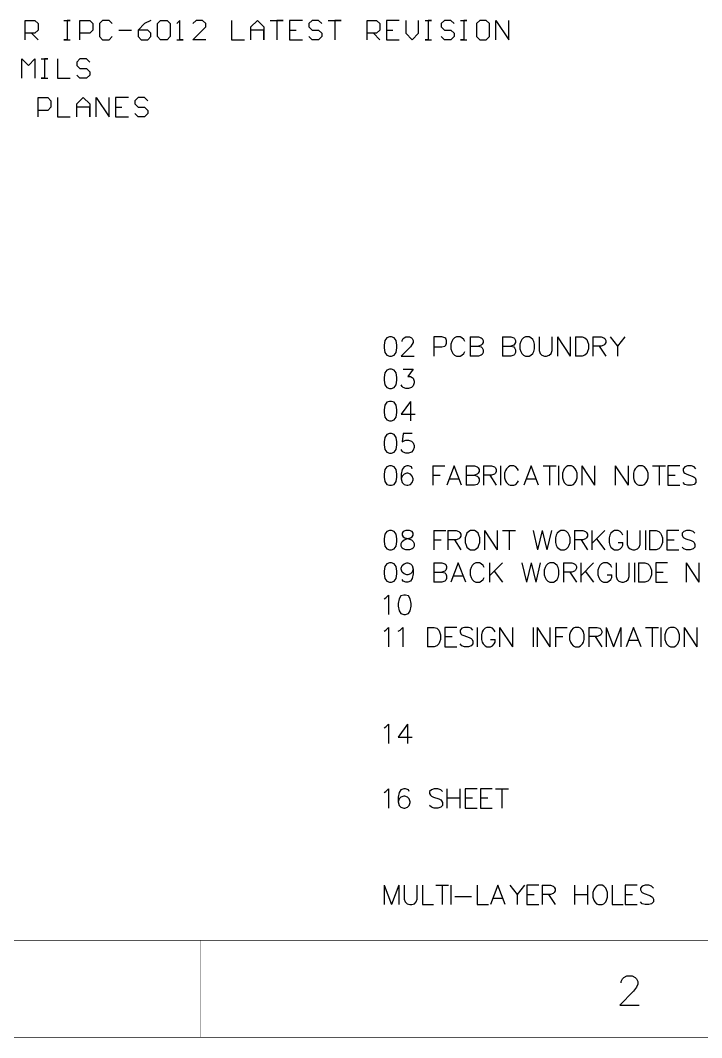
# Model space of a CAD drawing. Header units: millimetres. Extents: x 38 to 445, y 25 to 285.
# Drawn here: x 91.2 to 144.9, y 25.4 to 105.4 of the extents above; entities that cross this region are included whole.
import ezdxf

# ---------------------------------------------------------------- set-up
doc = ezdxf.new("R2010")
doc.units = ezdxf.units.MM
for name, color, linetype in [('Mechanical10', 56, 'Continuous'), ('Mechanical11', 56, 'Continuous'), ('Mechanical14', 56, 'Continuous'), ('Mechanical16', 56, 'Continuous'), ('Mechanical2', 216, 'Continuous'), ('Mechanical3', 76, 'Continuous'), ('Mechanical4', 56, 'Continuous'), ('Mechanical5', 56, 'Continuous'), ('Mechanical6', 56, 'Continuous'), ('Mechanical8', 56, 'Continuous'), ('Mechanical9', 56, 'Continuous'), ('MultiLayer', 9, 'Continuous')]:
    doc.layers.add(name, color=color, linetype=linetype)

msp = doc.modelspace()

# ---------------------------------------------------------------- linework, layer by layer
at = {"layer": 'Mechanical10'}
for p, q in [((120.008, 59.98), (120.225, 60.198)), ((120.225, 60.198), (120.225, 58.674)), ((121.198, 60.125), (121.053, 59.907)), ((121.415, 60.198), (121.198, 60.125)), ((121.56, 60.198), (121.415, 60.198)), ((121.778, 60.125), (121.56, 60.198)), ((121.923, 59.907), (121.778, 60.125)), ((119.863, 59.907), (120.008, 59.98)), ((121.053, 59.907), (120.98, 59.545)), ((120.98, 59.545), (120.98, 59.327)), ((120.98, 59.327), (121.053, 58.964)), ((121.996, 59.545), (121.923, 59.907)), ((121.923, 58.964), (121.996, 59.327)), ((121.996, 59.327), (121.996, 59.545)), ((121.053, 58.964), (121.198, 58.747)), ((121.198, 58.747), (121.415, 58.674)), ((121.415, 58.674), (121.56, 58.674)), ((121.56, 58.674), (121.778, 58.747)), ((121.778, 58.747), (121.923, 58.964))]:
    msp.add_line(p, q, dxfattribs=at)
at = {"layer": 'Mechanical11'}
for p, q in [((120.008, 57.44), (120.225, 57.658)), ((120.225, 57.658), (120.225, 56.134)), ((121.125, 57.44), (121.343, 57.658)), ((121.343, 57.658), (121.343, 56.134)), ((123.294, 57.658), (123.294, 56.134)), ((123.294, 57.658), (123.802, 57.658)), ((123.802, 57.658), (124.02, 57.585)), ((125.595, 57.658), (124.651, 57.658)), ((124.651, 57.658), (124.651, 56.134)), ((126.211, 57.658), (125.994, 57.585)), ((126.501, 57.658), (126.211, 57.658)), ((126.719, 57.585), (126.501, 57.658)), ((127.205, 57.658), (127.205, 56.134)), ((127.96, 57.658), (127.815, 57.585)), ((128.25, 57.658), (127.96, 57.658)), ((128.395, 57.585), (128.25, 57.658)), ((128.961, 57.658), (128.961, 56.134)), ((128.961, 57.658), (129.977, 56.134)), ((129.977, 57.658), (129.977, 56.134)), ((131.595, 57.658), (131.595, 56.134)), ((131.914, 57.658), (131.914, 56.134)), ((131.914, 57.658), (132.93, 56.134)), ((132.93, 57.658), (132.93, 56.134)), ((133.351, 57.658), (133.351, 56.134)), ((133.351, 57.658), (134.294, 57.658)), ((134.903, 57.658), (134.758, 57.585)), ((135.194, 57.658), (134.903, 57.658)), ((135.339, 57.585), (135.194, 57.658)), ((135.985, 57.658), (135.985, 56.134)), ((135.985, 57.658), (136.638, 57.658)), ((136.638, 57.658), (136.855, 57.585)), ((137.341, 57.658), (137.341, 56.134)), ((137.341, 57.658), (137.922, 56.134)), ((138.502, 57.658), (137.922, 56.134)), ((138.502, 57.658), (138.502, 56.134)), ((139.518, 57.658), (138.938, 56.134)), ((140.098, 56.134), (139.518, 57.658)), ((140.454, 57.658), (141.47, 57.658)), ((140.962, 57.658), (140.962, 56.134)), ((141.651, 57.658), (141.651, 56.134)), ((142.406, 57.658), (142.261, 57.585)), ((142.696, 57.658), (142.406, 57.658)), ((142.841, 57.585), (142.696, 57.658)), ((143.487, 57.658), (143.487, 56.134)), ((143.487, 57.658), (144.503, 56.134)), ((144.503, 57.658), (144.503, 56.134)), ((119.863, 57.367), (120.008, 57.44)), ((120.98, 57.367), (121.125, 57.44)), ((124.02, 57.585), (124.165, 57.44)), ((124.165, 57.44), (124.238, 57.295)), ((124.238, 57.295), (124.31, 57.077)), ((124.31, 57.077), (124.31, 56.714)), ((124.651, 56.932), (125.232, 56.932)), ((125.994, 57.585), (125.848, 57.44)), ((125.848, 57.44), (125.848, 57.295)), ((125.848, 57.295), (125.921, 57.15)), ((125.921, 57.15), (125.994, 57.077)), ((125.994, 57.077), (126.139, 57.005)), ((126.139, 57.005), (126.574, 56.86)), ((126.574, 56.86), (126.719, 56.787)), ((126.864, 57.44), (126.719, 57.585)), ((127.597, 57.295), (127.525, 57.077)), ((127.525, 57.077), (127.525, 56.714)), ((127.67, 57.44), (127.597, 57.295)), ((127.815, 57.585), (127.67, 57.44)), ((128.54, 57.44), (128.395, 57.585)), ((128.613, 57.295), (128.54, 57.44)), ((133.351, 56.932), (133.931, 56.932)), ((134.541, 57.295), (134.468, 57.077)), ((134.468, 57.077), (134.468, 56.714)), ((134.613, 57.44), (134.541, 57.295)), ((134.758, 57.585), (134.613, 57.44)), ((135.484, 57.44), (135.339, 57.585)), ((135.556, 57.295), (135.484, 57.44)), ((135.629, 57.077), (135.556, 57.295)), ((135.629, 56.714), (135.629, 57.077)), ((136.638, 56.932), (135.985, 56.932)), ((136.492, 56.932), (137, 56.134)), ((136.855, 57.005), (136.638, 56.932)), ((136.855, 57.585), (136.928, 57.513)), ((136.928, 57.077), (136.855, 57.005)), ((136.928, 57.513), (137, 57.367)), ((137, 57.222), (136.928, 57.077)), ((137, 57.367), (137, 57.222)), ((142.043, 57.295), (141.97, 57.077)), ((141.97, 57.077), (141.97, 56.714)), ((142.115, 57.44), (142.043, 57.295)), ((142.261, 57.585), (142.115, 57.44)), ((142.986, 57.44), (142.841, 57.585)), ((143.059, 57.295), (142.986, 57.44)), ((143.131, 57.077), (143.059, 57.295)), ((143.131, 56.714), (143.131, 57.077)), ((123.802, 56.134), (123.294, 56.134)), ((124.02, 56.207), (123.802, 56.134)), ((124.165, 56.352), (124.02, 56.207)), ((124.238, 56.497), (124.165, 56.352)), ((124.31, 56.714), (124.238, 56.497)), ((124.651, 56.134), (125.595, 56.134)), ((125.994, 56.207), (125.848, 56.352)), ((126.211, 56.134), (125.994, 56.207)), ((126.501, 56.134), (126.211, 56.134)), ((126.719, 56.207), (126.501, 56.134)), ((126.719, 56.787), (126.792, 56.714)), ((126.864, 56.352), (126.719, 56.207)), ((126.792, 56.714), (126.864, 56.569)), ((126.864, 56.569), (126.864, 56.352)), ((127.525, 56.714), (127.597, 56.497)), ((127.597, 56.497), (127.67, 56.352)), ((127.67, 56.352), (127.815, 56.207)), ((127.815, 56.207), (127.96, 56.134)), ((127.96, 56.134), (128.25, 56.134)), ((128.25, 56.714), (128.613, 56.714)), ((128.25, 56.134), (128.395, 56.207)), ((128.395, 56.207), (128.54, 56.352)), ((128.54, 56.352), (128.613, 56.497)), ((128.613, 56.497), (128.613, 56.714)), ((134.468, 56.714), (134.541, 56.497)), ((134.541, 56.497), (134.613, 56.352)), ((134.613, 56.352), (134.758, 56.207)), ((134.758, 56.207), (134.903, 56.134)), ((134.903, 56.134), (135.194, 56.134)), ((135.194, 56.134), (135.339, 56.207)), ((135.339, 56.207), (135.484, 56.352)), ((135.484, 56.352), (135.556, 56.497)), ((135.556, 56.497), (135.629, 56.714)), ((139.155, 56.642), (139.881, 56.642)), ((141.97, 56.714), (142.043, 56.497)), ((142.043, 56.497), (142.115, 56.352)), ((142.115, 56.352), (142.261, 56.207)), ((142.261, 56.207), (142.406, 56.134)), ((142.406, 56.134), (142.696, 56.134)), ((142.696, 56.134), (142.841, 56.207)), ((142.841, 56.207), (142.986, 56.352)), ((142.986, 56.352), (143.059, 56.497)), ((143.059, 56.497), (143.131, 56.714))]:
    msp.add_line(p, q, dxfattribs=at)
at = {"layer": 'Mechanical14'}
for p, q in [((119.863, 49.747), (120.008, 49.82)), ((120.008, 49.82), (120.225, 50.038)), ((120.225, 50.038), (120.225, 48.514)), ((121.706, 50.038), (120.98, 49.022)), ((121.706, 50.038), (121.706, 48.514)), ((120.98, 49.022), (122.068, 49.022))]:
    msp.add_line(p, q, dxfattribs=at)
at = {"layer": 'Mechanical16'}
for p, q in [((120.008, 44.74), (120.225, 44.958)), ((120.225, 44.958), (120.225, 43.434)), ((121.198, 44.885), (121.053, 44.667)), ((121.415, 44.958), (121.198, 44.885)), ((121.56, 44.958), (121.415, 44.958)), ((121.778, 44.885), (121.56, 44.958)), ((121.851, 44.74), (121.778, 44.885)), ((123.599, 44.885), (123.454, 44.74)), ((123.817, 44.958), (123.599, 44.885)), ((124.107, 44.958), (123.817, 44.958)), ((124.325, 44.885), (124.107, 44.958)), ((124.47, 44.74), (124.325, 44.885)), ((124.811, 44.958), (124.811, 43.434)), ((125.827, 44.958), (125.827, 43.434)), ((127.191, 44.958), (126.248, 44.958)), ((126.248, 44.958), (126.248, 43.434)), ((128.388, 44.958), (127.445, 44.958)), ((127.445, 44.958), (127.445, 43.434)), ((128.642, 44.958), (129.658, 44.958)), ((129.15, 44.958), (129.15, 43.434)), ((119.863, 44.667), (120.008, 44.74)), ((121.053, 44.667), (120.98, 44.305)), ((120.98, 44.305), (120.98, 43.942)), ((121.053, 44.16), (120.98, 43.942)), ((121.198, 44.305), (121.053, 44.16)), ((121.415, 44.377), (121.198, 44.305)), ((121.488, 44.377), (121.415, 44.377)), ((121.706, 44.305), (121.488, 44.377)), ((121.851, 44.16), (121.706, 44.305)), ((121.923, 43.942), (121.851, 44.16)), ((123.454, 44.74), (123.454, 44.595)), ((123.454, 44.595), (123.527, 44.45)), ((123.527, 44.45), (123.599, 44.377)), ((123.599, 44.377), (123.744, 44.305)), ((123.744, 44.305), (124.18, 44.16)), ((124.18, 44.16), (124.325, 44.087)), ((124.325, 44.087), (124.397, 44.014)), ((124.811, 44.232), (125.827, 44.232)), ((126.248, 44.232), (126.828, 44.232)), ((127.445, 44.232), (128.025, 44.232)), ((120.98, 43.942), (121.053, 43.652)), ((121.053, 43.652), (121.198, 43.507)), ((121.198, 43.507), (121.415, 43.434)), ((121.415, 43.434), (121.488, 43.434)), ((121.488, 43.434), (121.706, 43.507)), ((121.706, 43.507), (121.851, 43.652)), ((121.851, 43.652), (121.923, 43.869)), ((121.923, 43.869), (121.923, 43.942)), ((123.599, 43.507), (123.454, 43.652)), ((123.817, 43.434), (123.599, 43.507)), ((124.107, 43.434), (123.817, 43.434)), ((124.325, 43.507), (124.107, 43.434)), ((124.47, 43.652), (124.325, 43.507)), ((124.397, 44.014), (124.47, 43.869)), ((124.47, 43.869), (124.47, 43.652)), ((126.248, 43.434), (127.191, 43.434)), ((127.445, 43.434), (128.388, 43.434)), ((138.539, 29.79), (138.648, 30.008)), ((138.539, 29.681), (138.539, 29.79)), ((138.648, 30.008), (138.757, 30.117)), ((138.757, 30.117), (138.974, 30.226)), ((138.974, 30.226), (139.41, 30.226)), ((139.41, 30.226), (139.627, 30.117)), ((139.627, 30.117), (139.736, 30.008)), ((139.736, 30.008), (139.845, 29.79)), ((139.845, 29.79), (139.845, 29.573)), ((139.518, 29.028), (138.43, 27.94)), ((139.736, 29.355), (139.518, 29.028)), ((139.845, 29.573), (139.736, 29.355)), ((138.43, 27.94), (139.954, 27.94))]:
    msp.add_line(p, q, dxfattribs=at)
at = {"layer": 'Mechanical16', "const_width": 0.0508}
for points in [[(45.72, 33.02), (436.88, 33.02)], [(105.41, 25.4), (105.41, 33.02)], [(38.1, 25.4), (444.5, 25.4)]]:
    msp.add_lwpolyline(points, dxfattribs=at)
at = {"layer": 'Mechanical16', "const_width": 0.0254}
for points in [[(105.397, 33.02, 1), (105.423, 33.02, 1)], [(105.397, 25.4, 1), (105.423, 25.4, 1)]]:
    msp.add_lwpolyline(points, format="xyb", close=True, dxfattribs=at)
at = {"layer": 'Mechanical2'}
for p, q in [((119.935, 80.227), (119.863, 79.865)), ((120.08, 80.445), (119.935, 80.227)), ((120.298, 80.518), (120.08, 80.445)), ((120.443, 80.518), (120.298, 80.518)), ((120.661, 80.445), (120.443, 80.518)), ((120.806, 80.227), (120.661, 80.445)), ((120.878, 79.865), (120.806, 80.227)), ((121.292, 80.227), (121.365, 80.373)), ((121.292, 80.155), (121.292, 80.227)), ((121.365, 80.373), (121.437, 80.445)), ((121.437, 80.445), (121.582, 80.518)), ((121.582, 80.518), (121.872, 80.518)), ((121.872, 80.518), (122.018, 80.445)), ((122.018, 80.445), (122.09, 80.373)), ((122.09, 80.373), (122.163, 80.227)), ((122.163, 80.082), (122.09, 79.937)), ((122.163, 80.227), (122.163, 80.082)), ((124.426, 80.518), (123.773, 80.518)), ((123.773, 80.518), (123.773, 78.994)), ((124.644, 80.445), (124.426, 80.518)), ((124.717, 80.373), (124.644, 80.445)), ((124.789, 80.227), (124.717, 80.373)), ((124.789, 80.01), (124.789, 80.227)), ((125.203, 80.155), (125.13, 79.937)), ((125.275, 80.3), (125.203, 80.155)), ((125.42, 80.445), (125.275, 80.3)), ((125.565, 80.518), (125.42, 80.445)), ((125.856, 80.518), (125.565, 80.518)), ((126.001, 80.445), (125.856, 80.518)), ((126.146, 80.3), (126.001, 80.445)), ((126.218, 80.155), (126.146, 80.3)), ((126.647, 80.518), (126.647, 78.994)), ((126.647, 80.518), (127.3, 80.518)), ((127.3, 80.518), (127.517, 80.445)), ((127.517, 80.445), (127.59, 80.373)), ((127.59, 80.373), (127.662, 80.227)), ((127.662, 80.082), (127.59, 79.937)), ((127.662, 80.227), (127.662, 80.082)), ((129.201, 80.518), (129.201, 78.994)), ((129.201, 80.518), (129.854, 80.518)), ((129.854, 80.518), (130.071, 80.445)), ((130.071, 80.445), (130.144, 80.373)), ((130.144, 80.373), (130.216, 80.227)), ((130.216, 80.082), (130.144, 79.937)), ((130.216, 80.227), (130.216, 80.082)), ((130.63, 80.155), (130.557, 79.937)), ((130.702, 80.3), (130.63, 80.155)), ((130.848, 80.445), (130.702, 80.3)), ((130.993, 80.518), (130.848, 80.445)), ((131.283, 80.518), (130.993, 80.518)), ((131.428, 80.445), (131.283, 80.518)), ((131.573, 80.3), (131.428, 80.445)), ((131.646, 80.155), (131.573, 80.3)), ((131.718, 79.937), (131.646, 80.155)), ((132.074, 80.518), (132.074, 79.429)), ((133.09, 79.429), (133.09, 80.518)), ((133.51, 80.518), (133.51, 78.994)), ((133.51, 80.518), (134.526, 78.994)), ((134.526, 80.518), (134.526, 78.994)), ((134.947, 80.518), (134.947, 78.994)), ((134.947, 80.518), (135.455, 80.518)), ((135.455, 80.518), (135.673, 80.445)), ((135.673, 80.445), (135.818, 80.3)), ((135.818, 80.3), (135.89, 80.155)), ((135.89, 80.155), (135.963, 79.937)), ((136.304, 80.518), (136.304, 78.994)), ((136.304, 80.518), (136.957, 80.518)), ((136.957, 80.518), (137.174, 80.445)), ((137.174, 80.445), (137.247, 80.373)), ((137.247, 80.373), (137.32, 80.227)), ((137.32, 80.082), (137.247, 79.937)), ((137.32, 80.227), (137.32, 80.082)), ((137.661, 80.518), (138.241, 79.792)), ((138.821, 80.518), (138.241, 79.792)), ((119.863, 79.865), (119.863, 79.647)), ((119.863, 79.647), (119.935, 79.284)), ((119.935, 79.284), (120.08, 79.067)), ((120.661, 79.067), (120.806, 79.284)), ((120.806, 79.284), (120.878, 79.647)), ((120.878, 79.647), (120.878, 79.865)), ((121.945, 79.72), (121.219, 78.994)), ((122.09, 79.937), (121.945, 79.72)), ((123.773, 79.72), (124.426, 79.72)), ((124.426, 79.72), (124.644, 79.792)), ((124.644, 79.792), (124.717, 79.865)), ((124.717, 79.865), (124.789, 80.01)), ((125.13, 79.937), (125.13, 79.574)), ((125.13, 79.574), (125.203, 79.357)), ((125.203, 79.357), (125.275, 79.212)), ((126.146, 79.212), (126.218, 79.357)), ((126.647, 79.792), (127.3, 79.792)), ((127.517, 79.865), (127.3, 79.792)), ((127.3, 79.792), (127.517, 79.72)), ((127.59, 79.937), (127.517, 79.865)), ((127.517, 79.72), (127.59, 79.647)), ((127.59, 79.647), (127.662, 79.502)), ((127.662, 79.284), (127.59, 79.139)), ((127.662, 79.502), (127.662, 79.284)), ((129.201, 79.792), (129.854, 79.792)), ((130.071, 79.865), (129.854, 79.792)), ((129.854, 79.792), (130.071, 79.72)), ((130.144, 79.937), (130.071, 79.865)), ((130.071, 79.72), (130.144, 79.647)), ((130.144, 79.647), (130.216, 79.502)), ((130.216, 79.284), (130.144, 79.139)), ((130.216, 79.502), (130.216, 79.284)), ((130.557, 79.937), (130.557, 79.574)), ((130.557, 79.574), (130.63, 79.357)), ((130.63, 79.357), (130.702, 79.212)), ((131.573, 79.212), (131.646, 79.357)), ((131.646, 79.357), (131.718, 79.574)), ((131.718, 79.574), (131.718, 79.937)), ((132.074, 79.429), (132.146, 79.212)), ((133.017, 79.212), (133.09, 79.429)), ((135.89, 79.357), (135.818, 79.212)), ((135.963, 79.574), (135.89, 79.357)), ((135.963, 79.937), (135.963, 79.574)), ((136.957, 79.792), (136.304, 79.792)), ((136.812, 79.792), (137.32, 78.994)), ((137.174, 79.865), (136.957, 79.792)), ((137.247, 79.937), (137.174, 79.865)), ((138.241, 79.792), (138.241, 78.994)), ((120.08, 79.067), (120.298, 78.994)), ((120.298, 78.994), (120.443, 78.994)), ((120.443, 78.994), (120.661, 79.067)), ((121.219, 78.994), (122.235, 78.994)), ((125.275, 79.212), (125.42, 79.067)), ((125.42, 79.067), (125.565, 78.994)), ((125.565, 78.994), (125.856, 78.994)), ((125.856, 78.994), (126.001, 79.067)), ((126.001, 79.067), (126.146, 79.212)), ((127.3, 78.994), (126.647, 78.994)), ((127.517, 79.067), (127.3, 78.994)), ((127.59, 79.139), (127.517, 79.067)), ((129.854, 78.994), (129.201, 78.994)), ((130.071, 79.067), (129.854, 78.994)), ((130.144, 79.139), (130.071, 79.067)), ((130.702, 79.212), (130.848, 79.067)), ((130.848, 79.067), (130.993, 78.994)), ((130.993, 78.994), (131.283, 78.994)), ((131.283, 78.994), (131.428, 79.067)), ((131.428, 79.067), (131.573, 79.212)), ((132.146, 79.212), (132.291, 79.067)), ((132.291, 79.067), (132.509, 78.994)), ((132.509, 78.994), (132.654, 78.994)), ((132.654, 78.994), (132.872, 79.067)), ((132.872, 79.067), (133.017, 79.212)), ((135.455, 78.994), (134.947, 78.994)), ((135.673, 79.067), (135.455, 78.994)), ((135.818, 79.212), (135.673, 79.067))]:
    msp.add_line(p, q, dxfattribs=at)
at = {"layer": 'Mechanical3'}
for p, q in [((119.935, 77.687), (119.863, 77.325)), ((120.08, 77.905), (119.935, 77.687)), ((120.298, 77.978), (120.08, 77.905)), ((120.443, 77.978), (120.298, 77.978)), ((120.661, 77.905), (120.443, 77.978)), ((120.806, 77.687), (120.661, 77.905)), ((120.878, 77.325), (120.806, 77.687)), ((121.365, 77.978), (122.163, 77.978)), ((122.163, 77.978), (121.727, 77.397)), ((119.863, 77.325), (119.863, 77.107)), ((119.863, 77.107), (119.935, 76.744)), ((120.806, 76.744), (120.878, 77.107)), ((120.878, 77.107), (120.878, 77.325)), ((121.727, 77.397), (121.945, 77.397)), ((121.945, 77.397), (122.09, 77.325)), ((122.09, 77.325), (122.163, 77.252)), ((122.163, 77.252), (122.235, 77.034)), ((122.235, 76.889), (122.163, 76.672)), ((122.235, 77.034), (122.235, 76.889)), ((119.935, 76.744), (120.08, 76.527)), ((120.08, 76.527), (120.298, 76.454)), ((120.298, 76.454), (120.443, 76.454)), ((120.443, 76.454), (120.661, 76.527)), ((120.661, 76.527), (120.806, 76.744)), ((121.292, 76.599), (121.219, 76.744)), ((121.365, 76.527), (121.292, 76.599)), ((121.582, 76.454), (121.365, 76.527)), ((121.8, 76.454), (121.582, 76.454)), ((122.018, 76.527), (121.8, 76.454)), ((122.163, 76.672), (122.018, 76.527))]:
    msp.add_line(p, q, dxfattribs=at)
at = {"layer": 'Mechanical4'}
for p, q in [((120.08, 75.365), (119.935, 75.147)), ((120.298, 75.438), (120.08, 75.365)), ((120.443, 75.438), (120.298, 75.438)), ((120.661, 75.365), (120.443, 75.438)), ((120.806, 75.147), (120.661, 75.365)), ((121.945, 75.438), (121.219, 74.422)), ((121.945, 75.438), (121.945, 73.914)), ((119.935, 75.147), (119.863, 74.785)), ((119.863, 74.785), (119.863, 74.567)), ((119.863, 74.567), (119.935, 74.204)), ((120.878, 74.785), (120.806, 75.147)), ((120.806, 74.204), (120.878, 74.567)), ((120.878, 74.567), (120.878, 74.785)), ((119.935, 74.204), (120.08, 73.987)), ((120.08, 73.987), (120.298, 73.914)), ((120.298, 73.914), (120.443, 73.914)), ((120.443, 73.914), (120.661, 73.987)), ((120.661, 73.987), (120.806, 74.204)), ((121.219, 74.422), (122.308, 74.422))]:
    msp.add_line(p, q, dxfattribs=at)
at = {"layer": 'Mechanical5'}
for p, q in [((120.298, 72.898), (120.08, 72.825)), ((120.443, 72.898), (120.298, 72.898)), ((120.661, 72.825), (120.443, 72.898)), ((121.365, 72.898), (121.292, 72.245)), ((122.09, 72.898), (121.365, 72.898)), ((119.935, 72.607), (119.863, 72.245)), ((119.863, 72.245), (119.863, 72.027)), ((120.08, 72.825), (119.935, 72.607)), ((120.806, 72.607), (120.661, 72.825)), ((120.878, 72.245), (120.806, 72.607)), ((120.878, 72.027), (120.878, 72.245)), ((121.292, 72.245), (121.365, 72.317)), ((121.365, 72.317), (121.582, 72.39)), ((121.582, 72.39), (121.8, 72.39)), ((121.8, 72.39), (122.018, 72.317)), ((122.018, 72.317), (122.163, 72.172)), ((122.163, 72.172), (122.235, 71.954)), ((119.863, 72.027), (119.935, 71.664)), ((119.935, 71.664), (120.08, 71.447)), ((120.08, 71.447), (120.298, 71.374)), ((120.298, 71.374), (120.443, 71.374)), ((120.443, 71.374), (120.661, 71.447)), ((120.661, 71.447), (120.806, 71.664)), ((120.806, 71.664), (120.878, 72.027)), ((121.292, 71.519), (121.219, 71.664)), ((121.365, 71.447), (121.292, 71.519)), ((121.582, 71.374), (121.365, 71.447)), ((121.8, 71.374), (121.582, 71.374)), ((122.018, 71.447), (121.8, 71.374)), ((122.163, 71.592), (122.018, 71.447)), ((122.235, 71.809), (122.163, 71.592)), ((122.235, 71.954), (122.235, 71.809))]:
    msp.add_line(p, q, dxfattribs=at)
at = {"layer": 'Mechanical6'}
for p, q in [((91.605, 103.895), (91.605, 105.419)), ((91.605, 105.419), (92.367, 105.419)), ((92.367, 105.419), (92.621, 105.165)), ((92.621, 105.165), (92.621, 104.657)), ((94.652, 105.419), (95.16, 105.419)), ((95.16, 105.419), (94.906, 105.419)), ((94.906, 105.419), (94.906, 103.895)), ((95.922, 103.895), (95.922, 105.419)), ((95.922, 105.419), (96.684, 105.419)), ((96.684, 105.419), (96.938, 105.165)), ((96.938, 105.165), (96.938, 104.657)), ((97.699, 105.419), (97.445, 105.165)), ((97.445, 105.165), (97.445, 104.149)), ((98.207, 105.419), (97.699, 105.419)), ((98.461, 105.165), (98.207, 105.419)), ((101, 105.165), (100.492, 104.657)), ((101.508, 105.419), (101, 105.165)), ((102.016, 105.165), (102.27, 105.419)), ((102.016, 104.149), (102.016, 105.165)), ((102.27, 105.419), (102.778, 105.419)), ((102.778, 105.419), (103.032, 105.165)), ((103.032, 105.165), (103.032, 104.149)), ((103.793, 105.419), (103.539, 105.165)), ((103.793, 103.895), (103.793, 105.419)), ((105.063, 105.419), (104.809, 105.165)), ((104.809, 103.895), (105.825, 104.911)), ((105.571, 105.419), (105.063, 105.419)), ((105.825, 105.165), (105.571, 105.419)), ((105.825, 104.911), (105.825, 105.165)), ((107.856, 105.419), (107.856, 103.895)), ((109.379, 104.911), (109.887, 105.419)), ((109.379, 103.895), (109.379, 104.911)), ((109.887, 105.419), (110.395, 104.911)), ((110.395, 104.911), (110.395, 103.895)), ((110.903, 105.419), (111.919, 105.419)), ((111.919, 105.419), (111.411, 105.419)), ((111.411, 105.419), (111.411, 103.895)), ((113.442, 105.419), (112.427, 105.419)), ((112.427, 105.419), (112.427, 103.895)), ((114.204, 105.419), (113.95, 105.165)), ((113.95, 105.165), (113.95, 104.911)), ((113.95, 104.911), (114.204, 104.657)), ((114.712, 105.419), (114.204, 105.419)), ((114.966, 105.165), (114.712, 105.419)), ((115.474, 105.419), (116.489, 105.419)), ((116.489, 105.419), (115.981, 105.419)), ((115.981, 105.419), (115.981, 103.895)), ((118.521, 103.895), (118.521, 105.419)), ((118.521, 105.419), (119.282, 105.419)), ((119.282, 105.419), (119.536, 105.165)), ((119.536, 105.165), (119.536, 104.657)), ((121.06, 105.419), (120.044, 105.419)), ((120.044, 105.419), (120.044, 103.895)), ((121.568, 105.419), (121.568, 104.403)), ((122.583, 104.403), (122.583, 105.419)), ((123.091, 105.419), (123.599, 105.419)), ((123.599, 105.419), (123.345, 105.419)), ((123.345, 105.419), (123.345, 103.895)), ((124.615, 105.419), (124.361, 105.165)), ((124.361, 105.165), (124.361, 104.911)), ((124.361, 104.911), (124.615, 104.657)), ((125.122, 105.419), (124.615, 105.419)), ((125.376, 105.165), (125.122, 105.419)), ((125.884, 105.419), (126.392, 105.419)), ((126.392, 105.419), (126.138, 105.419)), ((126.138, 105.419), (126.138, 103.895)), ((127.408, 105.419), (127.154, 105.165)), ((127.154, 105.165), (127.154, 104.149)), ((127.916, 105.419), (127.408, 105.419)), ((128.169, 105.165), (127.916, 105.419)), ((128.169, 104.149), (128.169, 105.165)), ((128.677, 103.895), (128.677, 105.419)), ((128.677, 105.419), (129.693, 103.895)), ((129.693, 103.895), (129.693, 105.419)), ((92.367, 104.403), (91.605, 104.403)), ((92.113, 104.403), (92.621, 103.895)), ((92.621, 104.657), (92.367, 104.403)), ((96.684, 104.403), (95.922, 104.403)), ((96.938, 104.657), (96.684, 104.403)), ((97.445, 104.149), (97.699, 103.895)), ((98.207, 103.895), (98.461, 104.149)), ((98.969, 104.657), (99.985, 104.657)), ((100.492, 104.657), (100.492, 104.149)), ((101.254, 104.657), (100.492, 104.657)), ((100.492, 104.149), (100.746, 103.895)), ((101.508, 104.403), (101.254, 104.657)), ((101.254, 103.895), (101.508, 104.149)), ((101.508, 104.149), (101.508, 104.403)), ((102.27, 103.895), (102.016, 104.149)), ((103.032, 104.149), (102.778, 103.895)), ((110.395, 104.657), (109.379, 104.657)), ((110.395, 103.895), (110.395, 104.657)), ((112.427, 104.657), (112.934, 104.657)), ((114.204, 103.895), (113.95, 104.149)), ((114.204, 104.657), (114.712, 104.657)), ((114.712, 104.657), (114.966, 104.403)), ((114.966, 104.149), (114.712, 103.895)), ((114.966, 104.403), (114.966, 104.149)), ((119.282, 104.403), (118.521, 104.403)), ((119.028, 104.403), (119.536, 103.895)), ((119.536, 104.657), (119.282, 104.403)), ((120.044, 104.657), (120.552, 104.657)), ((121.568, 104.403), (122.075, 103.895)), ((122.075, 103.895), (122.583, 104.403)), ((124.615, 103.895), (124.361, 104.149)), ((124.615, 104.657), (125.122, 104.657)), ((125.122, 104.657), (125.376, 104.403)), ((125.376, 104.149), (125.122, 103.895)), ((125.376, 104.403), (125.376, 104.149)), ((127.154, 104.149), (127.408, 103.895)), ((127.916, 103.895), (128.169, 104.149)), ((94.906, 103.895), (94.652, 103.895)), ((94.652, 103.895), (95.16, 103.895)), ((97.699, 103.895), (98.207, 103.895)), ((100.746, 103.895), (101.254, 103.895)), ((102.778, 103.895), (102.27, 103.895)), ((103.539, 103.895), (104.047, 103.895)), ((104.047, 103.895), (103.793, 103.895)), ((105.825, 103.895), (104.809, 103.895)), ((107.856, 103.895), (108.872, 103.895)), ((112.427, 103.895), (113.442, 103.895)), ((114.712, 103.895), (114.204, 103.895)), ((120.044, 103.895), (121.06, 103.895)), ((123.345, 103.895), (123.091, 103.895)), ((123.091, 103.895), (123.599, 103.895)), ((125.122, 103.895), (124.615, 103.895)), ((126.138, 103.895), (125.884, 103.895)), ((125.884, 103.895), (126.392, 103.895)), ((127.408, 103.895), (127.916, 103.895)), ((91.351, 100.86), (91.351, 102.384)), ((91.351, 102.384), (91.859, 101.876)), ((91.859, 101.876), (92.367, 102.384)), ((92.367, 102.384), (92.367, 100.86)), ((92.875, 102.384), (93.383, 102.384)), ((93.383, 102.384), (93.129, 102.384)), ((93.129, 102.384), (93.129, 100.86)), ((94.144, 102.384), (94.144, 100.86)), ((95.922, 102.384), (95.668, 102.13)), ((95.668, 102.13), (95.668, 101.876)), ((95.668, 101.876), (95.922, 101.622)), ((96.43, 102.384), (95.922, 102.384)), ((96.684, 102.13), (96.43, 102.384)), ((93.129, 100.86), (92.875, 100.86)), ((92.875, 100.86), (93.383, 100.86)), ((94.144, 100.86), (95.16, 100.86)), ((95.922, 100.86), (95.668, 101.114)), ((95.922, 101.622), (96.43, 101.622)), ((96.43, 100.86), (95.922, 100.86)), ((96.43, 101.622), (96.684, 101.368)), ((96.684, 101.114), (96.43, 100.86)), ((96.684, 101.368), (96.684, 101.114)), ((92.621, 97.825), (92.621, 99.349)), ((92.621, 99.349), (93.383, 99.349)), ((93.383, 99.349), (93.637, 99.095)), ((94.144, 99.349), (94.144, 97.825)), ((95.668, 98.841), (96.176, 99.349)), ((96.176, 99.349), (96.684, 98.841)), ((97.191, 97.825), (97.191, 99.349)), ((97.191, 99.349), (98.207, 97.825)), ((98.207, 97.825), (98.207, 99.349)), ((99.731, 99.349), (98.715, 99.349)), ((98.715, 99.349), (98.715, 97.825)), ((100.492, 99.349), (100.238, 99.095)), ((101, 99.349), (100.492, 99.349)), ((101.254, 99.095), (101, 99.349)), ((93.637, 98.587), (93.383, 98.333)), ((93.637, 99.095), (93.637, 98.587)), ((95.668, 97.825), (95.668, 98.841)), ((96.684, 98.587), (95.668, 98.587)), ((96.684, 98.841), (96.684, 97.825)), ((96.684, 97.825), (96.684, 98.587)), ((98.715, 98.587), (99.223, 98.587)), ((100.238, 99.095), (100.238, 98.841)), ((100.238, 98.841), (100.492, 98.587)), ((100.492, 98.587), (101, 98.587)), ((101, 98.587), (101.254, 98.333)), ((93.383, 98.333), (92.621, 98.333)), ((94.144, 97.825), (95.16, 97.825)), ((98.715, 97.825), (99.731, 97.825)), ((100.492, 97.825), (100.238, 98.079)), ((101, 97.825), (100.492, 97.825)), ((101.254, 98.079), (101, 97.825)), ((101.254, 98.333), (101.254, 98.079)), ((119.935, 70.067), (119.863, 69.705)), ((119.863, 69.705), (119.863, 69.487)), ((120.08, 70.285), (119.935, 70.067)), ((120.298, 70.358), (120.08, 70.285)), ((120.443, 70.358), (120.298, 70.358)), ((120.661, 70.285), (120.443, 70.358)), ((120.806, 70.067), (120.661, 70.285)), ((120.878, 69.705), (120.806, 70.067)), ((120.878, 69.487), (120.878, 69.705)), ((121.292, 70.067), (121.219, 69.705)), ((121.219, 69.705), (121.219, 69.342)), ((121.437, 70.285), (121.292, 70.067)), ((121.437, 69.705), (121.292, 69.56)), ((121.655, 70.358), (121.437, 70.285)), ((121.655, 69.777), (121.437, 69.705)), ((121.8, 70.358), (121.655, 70.358)), ((121.727, 69.777), (121.655, 69.777)), ((121.945, 69.705), (121.727, 69.777)), ((122.018, 70.285), (121.8, 70.358)), ((122.09, 69.56), (121.945, 69.705)), ((122.09, 70.14), (122.018, 70.285)), ((123.694, 70.358), (123.694, 68.834)), ((123.694, 70.358), (124.637, 70.358)), ((125.391, 70.358), (124.811, 68.834)), ((125.972, 68.834), (125.391, 70.358)), ((126.327, 70.358), (126.327, 68.834)), ((126.327, 70.358), (126.98, 70.358)), ((126.98, 70.358), (127.198, 70.285)), ((127.198, 69.705), (126.98, 69.632)), ((127.198, 70.285), (127.271, 70.213)), ((127.271, 69.777), (127.198, 69.705)), ((127.271, 70.213), (127.343, 70.067)), ((127.343, 69.922), (127.271, 69.777)), ((127.343, 70.067), (127.343, 69.922)), ((127.684, 70.358), (127.684, 68.834)), ((127.684, 70.358), (128.337, 70.358)), ((128.337, 70.358), (128.555, 70.285)), ((128.555, 69.705), (128.337, 69.632)), ((128.555, 70.285), (128.627, 70.213)), ((128.627, 69.777), (128.555, 69.705)), ((128.627, 70.213), (128.7, 70.067)), ((128.7, 69.922), (128.627, 69.777)), ((128.7, 70.067), (128.7, 69.922)), ((129.041, 70.358), (129.041, 68.834)), ((129.433, 69.995), (129.36, 69.777)), ((129.36, 69.777), (129.36, 69.414)), ((129.505, 70.14), (129.433, 69.995)), ((129.65, 70.285), (129.505, 70.14)), ((129.795, 70.358), (129.65, 70.285)), ((130.086, 70.358), (129.795, 70.358)), ((130.231, 70.285), (130.086, 70.358)), ((130.376, 70.14), (130.231, 70.285)), ((130.449, 69.995), (130.376, 70.14)), ((131.457, 70.358), (130.877, 68.834)), ((132.037, 68.834), (131.457, 70.358)), ((132.393, 70.358), (133.409, 70.358)), ((132.901, 70.358), (132.901, 68.834)), ((133.59, 70.358), (133.59, 68.834)), ((133.982, 69.995), (133.909, 69.777)), ((133.909, 69.777), (133.909, 69.414)), ((134.055, 70.14), (133.982, 69.995)), ((134.2, 70.285), (134.055, 70.14)), ((134.345, 70.358), (134.2, 70.285)), ((134.635, 70.358), (134.345, 70.358)), ((134.78, 70.285), (134.635, 70.358)), ((134.925, 70.14), (134.78, 70.285)), ((134.998, 69.995), (134.925, 70.14)), ((135.07, 69.777), (134.998, 69.995)), ((135.07, 69.414), (135.07, 69.777)), ((135.426, 70.358), (135.426, 68.834)), ((135.426, 70.358), (136.442, 68.834)), ((136.442, 70.358), (136.442, 68.834)), ((138.06, 70.358), (138.06, 68.834)), ((138.06, 70.358), (139.075, 68.834)), ((139.075, 70.358), (139.075, 68.834)), ((139.569, 69.995), (139.496, 69.777)), ((139.496, 69.777), (139.496, 69.414)), ((139.641, 70.14), (139.569, 69.995)), ((139.786, 70.285), (139.641, 70.14)), ((139.932, 70.358), (139.786, 70.285)), ((140.222, 70.358), (139.932, 70.358)), ((140.367, 70.285), (140.222, 70.358)), ((140.512, 70.14), (140.367, 70.285)), ((140.585, 69.995), (140.512, 70.14)), ((140.657, 69.777), (140.585, 69.995)), ((140.657, 69.414), (140.657, 69.777)), ((141.013, 70.358), (142.028, 70.358)), ((141.521, 70.358), (141.521, 68.834)), ((143.153, 70.358), (142.21, 70.358)), ((142.21, 70.358), (142.21, 68.834)), ((143.552, 70.285), (143.407, 70.14)), ((143.407, 70.14), (143.407, 69.995)), ((143.407, 69.995), (143.48, 69.85)), ((143.48, 69.85), (143.552, 69.777)), ((143.77, 70.358), (143.552, 70.285)), ((143.552, 69.777), (143.697, 69.705)), ((143.697, 69.705), (144.133, 69.56)), ((144.06, 70.358), (143.77, 70.358)), ((144.278, 70.285), (144.06, 70.358)), ((144.423, 70.14), (144.278, 70.285)), ((119.863, 69.487), (119.935, 69.124)), ((119.935, 69.124), (120.08, 68.907)), ((120.08, 68.907), (120.298, 68.834)), ((120.443, 68.834), (120.661, 68.907)), ((120.661, 68.907), (120.806, 69.124)), ((120.806, 69.124), (120.878, 69.487)), ((121.292, 69.56), (121.219, 69.342)), ((121.219, 69.342), (121.292, 69.052)), ((121.292, 69.052), (121.437, 68.907)), ((121.437, 68.907), (121.655, 68.834)), ((121.727, 68.834), (121.945, 68.907)), ((121.945, 68.907), (122.09, 69.052)), ((122.163, 69.342), (122.09, 69.56)), ((122.09, 69.052), (122.163, 69.269)), ((122.163, 69.269), (122.163, 69.342)), ((123.694, 69.632), (124.274, 69.632)), ((125.029, 69.342), (125.754, 69.342)), ((126.327, 69.632), (126.98, 69.632)), ((126.98, 69.632), (127.198, 69.56)), ((127.198, 68.907), (126.98, 68.834)), ((127.198, 69.56), (127.271, 69.487)), ((127.271, 68.979), (127.198, 68.907)), ((127.271, 69.487), (127.343, 69.342)), ((127.343, 69.124), (127.271, 68.979)), ((127.343, 69.342), (127.343, 69.124)), ((128.337, 69.632), (127.684, 69.632)), ((128.192, 69.632), (128.7, 68.834)), ((129.36, 69.414), (129.433, 69.197)), ((129.433, 69.197), (129.505, 69.052)), ((129.505, 69.052), (129.65, 68.907)), ((129.65, 68.907), (129.795, 68.834)), ((130.086, 68.834), (130.231, 68.907)), ((130.231, 68.907), (130.376, 69.052)), ((130.376, 69.052), (130.449, 69.197)), ((131.094, 69.342), (131.82, 69.342)), ((133.909, 69.414), (133.982, 69.197)), ((133.982, 69.197), (134.055, 69.052)), ((134.055, 69.052), (134.2, 68.907)), ((134.2, 68.907), (134.345, 68.834)), ((134.635, 68.834), (134.78, 68.907)), ((134.78, 68.907), (134.925, 69.052)), ((134.925, 69.052), (134.998, 69.197)), ((134.998, 69.197), (135.07, 69.414)), ((139.496, 69.414), (139.569, 69.197)), ((139.569, 69.197), (139.641, 69.052)), ((139.641, 69.052), (139.786, 68.907)), ((139.786, 68.907), (139.932, 68.834)), ((140.222, 68.834), (140.367, 68.907)), ((140.367, 68.907), (140.512, 69.052)), ((140.512, 69.052), (140.585, 69.197)), ((140.585, 69.197), (140.657, 69.414)), ((142.21, 69.632), (142.79, 69.632)), ((143.552, 68.907), (143.407, 69.052)), ((143.77, 68.834), (143.552, 68.907)), ((144.278, 68.907), (144.06, 68.834)), ((144.133, 69.56), (144.278, 69.487)), ((144.278, 69.487), (144.35, 69.414)), ((144.423, 69.052), (144.278, 68.907)), ((144.35, 69.414), (144.423, 69.269)), ((144.423, 69.269), (144.423, 69.052)), ((120.298, 68.834), (120.443, 68.834)), ((121.655, 68.834), (121.727, 68.834)), ((126.98, 68.834), (126.327, 68.834)), ((129.795, 68.834), (130.086, 68.834)), ((134.345, 68.834), (134.635, 68.834)), ((139.932, 68.834), (140.222, 68.834)), ((142.21, 68.834), (143.153, 68.834)), ((144.06, 68.834), (143.77, 68.834))]:
    msp.add_line(p, q, dxfattribs=at)
at = {"layer": 'Mechanical8'}
for p, q in [((119.935, 64.987), (119.863, 64.625)), ((120.08, 65.205), (119.935, 64.987)), ((120.298, 65.278), (120.08, 65.205)), ((120.443, 65.278), (120.298, 65.278)), ((120.661, 65.205), (120.443, 65.278)), ((120.806, 64.987), (120.661, 65.205)), ((120.878, 64.625), (120.806, 64.987)), ((121.365, 65.205), (121.292, 65.06)), ((121.292, 65.06), (121.292, 64.915)), ((121.292, 64.915), (121.365, 64.77)), ((121.582, 65.278), (121.365, 65.205)), ((121.872, 65.278), (121.582, 65.278)), ((122.09, 65.205), (121.872, 65.278)), ((122.163, 65.06), (122.09, 65.205)), ((122.09, 64.77), (122.163, 64.915)), ((122.163, 64.915), (122.163, 65.06)), ((123.773, 65.278), (123.773, 63.754)), ((123.773, 65.278), (124.717, 65.278)), ((124.891, 65.278), (124.891, 63.754)), ((124.891, 65.278), (125.544, 65.278)), ((125.544, 65.278), (125.761, 65.205)), ((125.761, 65.205), (125.834, 65.133)), ((125.834, 65.133), (125.907, 64.987)), ((125.907, 64.842), (125.834, 64.697)), ((125.907, 64.987), (125.907, 64.842)), ((126.32, 64.915), (126.248, 64.697)), ((126.393, 65.06), (126.32, 64.915)), ((126.538, 65.205), (126.393, 65.06)), ((126.683, 65.278), (126.538, 65.205)), ((126.973, 65.278), (126.683, 65.278)), ((127.118, 65.205), (126.973, 65.278)), ((127.263, 65.06), (127.118, 65.205)), ((127.336, 64.915), (127.263, 65.06)), ((127.408, 64.697), (127.336, 64.915)), ((127.764, 65.278), (127.764, 63.754)), ((127.764, 65.278), (128.78, 63.754)), ((128.78, 65.278), (128.78, 63.754)), ((129.201, 65.278), (130.216, 65.278)), ((129.708, 65.278), (129.708, 63.754)), ((131.595, 65.278), (131.958, 63.754)), ((132.32, 65.278), (131.958, 63.754)), ((132.32, 65.278), (132.683, 63.754)), ((133.046, 65.278), (132.683, 63.754)), ((133.423, 64.915), (133.351, 64.697)), ((133.496, 65.06), (133.423, 64.915)), ((133.641, 65.205), (133.496, 65.06)), ((133.786, 65.278), (133.641, 65.205)), ((134.076, 65.278), (133.786, 65.278)), ((134.221, 65.205), (134.076, 65.278)), ((134.367, 65.06), (134.221, 65.205)), ((134.439, 64.915), (134.367, 65.06)), ((134.512, 64.697), (134.439, 64.915)), ((134.867, 65.278), (134.867, 63.754)), ((134.867, 65.278), (135.52, 65.278)), ((135.52, 65.278), (135.738, 65.205)), ((135.738, 65.205), (135.81, 65.133)), ((135.81, 65.133), (135.883, 64.987)), ((135.883, 64.842), (135.81, 64.697)), ((135.883, 64.987), (135.883, 64.842)), ((136.224, 65.278), (136.224, 63.754)), ((137.24, 65.278), (136.224, 64.262)), ((137.653, 64.915), (137.581, 64.697)), ((137.726, 65.06), (137.653, 64.915)), ((137.871, 65.205), (137.726, 65.06)), ((138.016, 65.278), (137.871, 65.205)), ((138.306, 65.278), (138.016, 65.278)), ((138.451, 65.205), (138.306, 65.278)), ((138.597, 65.06), (138.451, 65.205)), ((138.669, 64.915), (138.597, 65.06)), ((139.017, 65.278), (139.017, 64.189)), ((140.033, 64.189), (140.033, 65.278)), ((140.454, 65.278), (140.454, 63.754)), ((140.773, 65.278), (140.773, 63.754)), ((140.773, 65.278), (141.281, 65.278)), ((141.281, 65.278), (141.499, 65.205)), ((141.499, 65.205), (141.644, 65.06)), ((141.644, 65.06), (141.716, 64.915)), ((141.716, 64.915), (141.789, 64.697)), ((143.073, 65.278), (142.13, 65.278)), ((142.13, 65.278), (142.13, 63.754)), ((143.472, 65.205), (143.327, 65.06)), ((143.327, 65.06), (143.327, 64.915)), ((143.327, 64.915), (143.4, 64.77)), ((143.69, 65.278), (143.472, 65.205)), ((143.98, 65.278), (143.69, 65.278)), ((144.198, 65.205), (143.98, 65.278)), ((144.343, 65.06), (144.198, 65.205)), ((119.863, 64.625), (119.863, 64.407)), ((119.863, 64.407), (119.935, 64.044)), ((119.935, 64.044), (120.08, 63.827)), ((120.661, 63.827), (120.806, 64.044)), ((120.806, 64.044), (120.878, 64.407)), ((120.878, 64.407), (120.878, 64.625)), ((121.219, 64.262), (121.292, 64.407)), ((121.219, 64.044), (121.219, 64.262)), ((121.292, 63.899), (121.219, 64.044)), ((121.292, 64.407), (121.437, 64.552)), ((121.365, 64.77), (121.51, 64.697)), ((121.437, 64.552), (121.655, 64.625)), ((121.51, 64.697), (121.8, 64.625)), ((121.655, 64.625), (121.945, 64.697)), ((121.8, 64.625), (122.018, 64.552)), ((121.945, 64.697), (122.09, 64.77)), ((122.018, 64.552), (122.163, 64.407)), ((122.163, 64.407), (122.235, 64.262)), ((122.235, 64.044), (122.163, 63.899)), ((122.235, 64.262), (122.235, 64.044)), ((123.773, 64.552), (124.354, 64.552)), ((125.544, 64.552), (124.891, 64.552)), ((125.399, 64.552), (125.907, 63.754)), ((125.761, 64.625), (125.544, 64.552)), ((125.834, 64.697), (125.761, 64.625)), ((126.248, 64.697), (126.248, 64.334)), ((126.248, 64.334), (126.32, 64.117)), ((126.32, 64.117), (126.393, 63.972)), ((127.263, 63.972), (127.336, 64.117)), ((127.336, 64.117), (127.408, 64.334)), ((127.408, 64.334), (127.408, 64.697)), ((133.351, 64.697), (133.351, 64.334)), ((133.351, 64.334), (133.423, 64.117)), ((133.423, 64.117), (133.496, 63.972)), ((134.367, 63.972), (134.439, 64.117)), ((134.439, 64.117), (134.512, 64.334)), ((134.512, 64.334), (134.512, 64.697)), ((135.52, 64.552), (134.867, 64.552)), ((135.375, 64.552), (135.883, 63.754)), ((135.738, 64.625), (135.52, 64.552)), ((135.81, 64.697), (135.738, 64.625)), ((136.587, 64.625), (137.24, 63.754)), ((137.581, 64.697), (137.581, 64.334)), ((137.581, 64.334), (137.653, 64.117)), ((137.653, 64.117), (137.726, 63.972)), ((138.306, 64.334), (138.669, 64.334)), ((138.597, 63.972), (138.669, 64.117)), ((138.669, 64.117), (138.669, 64.334)), ((139.017, 64.189), (139.09, 63.972)), ((139.961, 63.972), (140.033, 64.189)), ((141.716, 64.117), (141.644, 63.972)), ((141.789, 64.334), (141.716, 64.117)), ((141.789, 64.697), (141.789, 64.334)), ((142.13, 64.552), (142.71, 64.552)), ((143.4, 64.77), (143.472, 64.697)), ((143.472, 64.697), (143.617, 64.625)), ((143.617, 64.625), (144.053, 64.48)), ((144.053, 64.48), (144.198, 64.407)), ((144.198, 64.407), (144.27, 64.334)), ((144.27, 64.334), (144.343, 64.189)), ((144.343, 64.189), (144.343, 63.972)), ((120.08, 63.827), (120.298, 63.754)), ((120.298, 63.754), (120.443, 63.754)), ((120.443, 63.754), (120.661, 63.827)), ((121.365, 63.827), (121.292, 63.899)), ((121.582, 63.754), (121.365, 63.827)), ((121.872, 63.754), (121.582, 63.754)), ((122.09, 63.827), (121.872, 63.754)), ((122.163, 63.899), (122.09, 63.827)), ((126.393, 63.972), (126.538, 63.827)), ((126.538, 63.827), (126.683, 63.754)), ((126.683, 63.754), (126.973, 63.754)), ((126.973, 63.754), (127.118, 63.827)), ((127.118, 63.827), (127.263, 63.972)), ((133.496, 63.972), (133.641, 63.827)), ((133.641, 63.827), (133.786, 63.754)), ((133.786, 63.754), (134.076, 63.754)), ((134.076, 63.754), (134.221, 63.827)), ((134.221, 63.827), (134.367, 63.972)), ((137.726, 63.972), (137.871, 63.827)), ((137.871, 63.827), (138.016, 63.754)), ((138.016, 63.754), (138.306, 63.754)), ((138.306, 63.754), (138.451, 63.827)), ((138.451, 63.827), (138.597, 63.972)), ((139.09, 63.972), (139.235, 63.827)), ((139.235, 63.827), (139.453, 63.754)), ((139.453, 63.754), (139.598, 63.754)), ((139.598, 63.754), (139.815, 63.827)), ((139.815, 63.827), (139.961, 63.972)), ((141.281, 63.754), (140.773, 63.754)), ((141.499, 63.827), (141.281, 63.754)), ((141.644, 63.972), (141.499, 63.827)), ((142.13, 63.754), (143.073, 63.754)), ((143.472, 63.827), (143.327, 63.972)), ((143.69, 63.754), (143.472, 63.827)), ((143.98, 63.754), (143.69, 63.754)), ((144.198, 63.827), (143.98, 63.754)), ((144.343, 63.972), (144.198, 63.827))]:
    msp.add_line(p, q, dxfattribs=at)
at = {"layer": 'Mechanical9'}
for p, q in [((119.935, 62.447), (119.863, 62.085)), ((120.08, 62.665), (119.935, 62.447)), ((120.298, 62.738), (120.08, 62.665)), ((120.443, 62.738), (120.298, 62.738)), ((120.661, 62.665), (120.443, 62.738)), ((120.806, 62.447), (120.661, 62.665)), ((120.878, 62.085), (120.806, 62.447)), ((121.219, 62.302), (121.292, 62.52)), ((121.292, 62.52), (121.437, 62.665)), ((121.437, 62.665), (121.655, 62.738)), ((121.655, 62.738), (121.727, 62.738)), ((121.727, 62.738), (121.945, 62.665)), ((121.945, 62.665), (122.09, 62.52)), ((122.09, 62.52), (122.163, 62.23)), ((123.773, 62.738), (123.773, 61.214)), ((123.773, 62.738), (124.426, 62.738)), ((124.426, 62.738), (124.644, 62.665)), ((124.644, 62.665), (124.717, 62.593)), ((124.717, 62.593), (124.789, 62.447)), ((124.789, 62.447), (124.789, 62.302)), ((125.711, 62.738), (125.13, 61.214)), ((126.291, 61.214), (125.711, 62.738)), ((126.792, 62.52), (126.719, 62.375)), ((126.937, 62.665), (126.792, 62.52)), ((127.082, 62.738), (126.937, 62.665)), ((127.372, 62.738), (127.082, 62.738)), ((127.517, 62.665), (127.372, 62.738)), ((127.662, 62.52), (127.517, 62.665)), ((127.735, 62.375), (127.662, 62.52)), ((128.163, 62.738), (128.163, 61.214)), ((129.179, 62.738), (128.163, 61.722)), ((130.717, 62.738), (131.08, 61.214)), ((131.443, 62.738), (131.08, 61.214)), ((131.443, 62.738), (131.805, 61.214)), ((132.168, 62.738), (131.805, 61.214)), ((132.618, 62.52), (132.545, 62.375)), ((132.763, 62.665), (132.618, 62.52)), ((132.908, 62.738), (132.763, 62.665)), ((133.198, 62.738), (132.908, 62.738)), ((133.343, 62.665), (133.198, 62.738)), ((133.489, 62.52), (133.343, 62.665)), ((133.561, 62.375), (133.489, 62.52)), ((133.989, 62.738), (133.989, 61.214)), ((133.989, 62.738), (134.642, 62.738)), ((134.642, 62.738), (134.86, 62.665)), ((134.86, 62.665), (134.932, 62.593)), ((134.932, 62.593), (135.005, 62.447)), ((135.005, 62.447), (135.005, 62.302)), ((135.346, 62.738), (135.346, 61.214)), ((136.362, 62.738), (135.346, 61.722)), ((136.848, 62.52), (136.775, 62.375)), ((136.993, 62.665), (136.848, 62.52)), ((137.138, 62.738), (136.993, 62.665)), ((137.428, 62.738), (137.138, 62.738)), ((137.573, 62.665), (137.428, 62.738)), ((137.719, 62.52), (137.573, 62.665)), ((137.791, 62.375), (137.719, 62.52)), ((138.139, 62.738), (138.139, 61.649)), ((139.155, 61.649), (139.155, 62.738)), ((139.576, 62.738), (139.576, 61.214)), ((139.895, 62.738), (139.895, 61.214)), ((139.895, 62.738), (140.403, 62.738)), ((140.403, 62.738), (140.621, 62.665)), ((140.621, 62.665), (140.766, 62.52)), ((140.766, 62.52), (140.839, 62.375)), ((142.195, 62.738), (141.252, 62.738)), ((141.252, 62.738), (141.252, 61.214)), ((143.646, 62.738), (143.646, 61.214)), ((143.646, 62.738), (144.662, 61.214)), ((144.662, 62.738), (144.662, 61.214)), ((119.863, 62.085), (119.863, 61.867)), ((119.863, 61.867), (119.935, 61.504)), ((120.806, 61.504), (120.878, 61.867)), ((120.878, 61.867), (120.878, 62.085)), ((121.219, 62.23), (121.219, 62.302)), ((121.292, 62.012), (121.219, 62.23)), ((121.437, 61.867), (121.292, 62.012)), ((121.655, 61.794), (121.437, 61.867)), ((121.727, 61.794), (121.655, 61.794)), ((121.945, 61.867), (121.727, 61.794)), ((122.09, 62.012), (121.945, 61.867)), ((122.163, 62.23), (122.09, 62.012)), ((122.163, 61.867), (122.09, 61.504)), ((122.163, 62.23), (122.163, 61.867)), ((123.773, 62.012), (124.426, 62.012)), ((124.644, 62.085), (124.426, 62.012)), ((124.426, 62.012), (124.644, 61.94)), ((124.717, 62.157), (124.644, 62.085)), ((124.644, 61.94), (124.717, 61.867)), ((124.789, 62.302), (124.717, 62.157)), ((124.717, 61.867), (124.789, 61.722)), ((124.789, 61.722), (124.789, 61.504)), ((125.348, 61.722), (126.073, 61.722)), ((126.719, 62.375), (126.647, 62.157)), ((126.647, 62.157), (126.647, 61.794)), ((126.647, 61.794), (126.719, 61.577)), ((128.526, 62.085), (129.179, 61.214)), ((132.545, 62.375), (132.473, 62.157)), ((132.473, 62.157), (132.473, 61.794)), ((132.473, 61.794), (132.545, 61.577)), ((133.634, 62.157), (133.561, 62.375)), ((133.561, 61.577), (133.634, 61.794)), ((133.634, 61.794), (133.634, 62.157)), ((134.642, 62.012), (133.989, 62.012)), ((134.497, 62.012), (135.005, 61.214)), ((134.86, 62.085), (134.642, 62.012)), ((134.932, 62.157), (134.86, 62.085)), ((135.005, 62.302), (134.932, 62.157)), ((135.709, 62.085), (136.362, 61.214)), ((136.775, 62.375), (136.703, 62.157)), ((136.703, 62.157), (136.703, 61.794)), ((136.703, 61.794), (136.775, 61.577)), ((137.428, 61.794), (137.791, 61.794)), ((137.791, 61.577), (137.791, 61.794)), ((138.139, 61.649), (138.212, 61.432)), ((139.083, 61.432), (139.155, 61.649)), ((140.839, 62.375), (140.911, 62.157)), ((140.911, 61.794), (140.839, 61.577)), ((140.911, 62.157), (140.911, 61.794)), ((141.252, 62.012), (141.833, 62.012)), ((119.935, 61.504), (120.08, 61.287)), ((120.08, 61.287), (120.298, 61.214)), ((120.298, 61.214), (120.443, 61.214)), ((120.443, 61.214), (120.661, 61.287)), ((120.661, 61.287), (120.806, 61.504)), ((121.365, 61.287), (121.292, 61.432)), ((121.582, 61.214), (121.365, 61.287)), ((121.727, 61.214), (121.582, 61.214)), ((121.945, 61.287), (121.727, 61.214)), ((122.09, 61.504), (121.945, 61.287)), ((124.426, 61.214), (123.773, 61.214)), ((124.644, 61.287), (124.426, 61.214)), ((124.717, 61.359), (124.644, 61.287)), ((124.789, 61.504), (124.717, 61.359)), ((126.719, 61.577), (126.792, 61.432)), ((126.792, 61.432), (126.937, 61.287)), ((126.937, 61.287), (127.082, 61.214)), ((127.082, 61.214), (127.372, 61.214)), ((127.372, 61.214), (127.517, 61.287)), ((127.517, 61.287), (127.662, 61.432)), ((127.662, 61.432), (127.735, 61.577)), ((132.545, 61.577), (132.618, 61.432)), ((132.618, 61.432), (132.763, 61.287)), ((132.763, 61.287), (132.908, 61.214)), ((132.908, 61.214), (133.198, 61.214)), ((133.198, 61.214), (133.343, 61.287)), ((133.343, 61.287), (133.489, 61.432)), ((133.489, 61.432), (133.561, 61.577)), ((136.775, 61.577), (136.848, 61.432)), ((136.848, 61.432), (136.993, 61.287)), ((136.993, 61.287), (137.138, 61.214)), ((137.138, 61.214), (137.428, 61.214)), ((137.428, 61.214), (137.573, 61.287)), ((137.573, 61.287), (137.719, 61.432)), ((137.719, 61.432), (137.791, 61.577)), ((138.212, 61.432), (138.357, 61.287)), ((138.357, 61.287), (138.575, 61.214)), ((138.575, 61.214), (138.72, 61.214)), ((138.72, 61.214), (138.938, 61.287)), ((138.938, 61.287), (139.083, 61.432)), ((140.403, 61.214), (139.895, 61.214)), ((140.621, 61.287), (140.403, 61.214)), ((140.766, 61.432), (140.621, 61.287)), ((140.839, 61.577), (140.766, 61.432)), ((141.252, 61.214), (142.195, 61.214))]:
    msp.add_line(p, q, dxfattribs=at)
at = {"layer": 'MultiLayer'}
for p, q in [((119.863, 37.363), (119.863, 35.839)), ((119.863, 37.363), (120.443, 35.839)), ((121.023, 37.363), (120.443, 35.839)), ((121.023, 37.363), (121.023, 35.839)), ((121.459, 37.363), (121.459, 36.275)), ((122.475, 36.275), (122.475, 37.363)), ((122.895, 37.363), (122.895, 35.839)), ((123.933, 37.363), (124.949, 37.363)), ((124.441, 37.363), (124.441, 35.839)), ((125.13, 37.363), (125.13, 35.839)), ((127.205, 37.363), (127.205, 35.839)), ((128.823, 37.363), (128.243, 35.839)), ((129.404, 35.839), (128.823, 37.363)), ((129.759, 37.363), (130.34, 36.638)), ((130.92, 37.363), (130.34, 36.638)), ((132.059, 37.363), (131.116, 37.363)), ((131.116, 37.363), (131.116, 35.839)), ((132.313, 37.363), (132.313, 35.839)), ((132.313, 37.363), (132.966, 37.363)), ((132.966, 37.363), (133.184, 37.291)), ((133.184, 37.291), (133.256, 37.218)), ((133.256, 37.218), (133.329, 37.073)), ((133.329, 36.928), (133.256, 36.783)), ((133.329, 37.073), (133.329, 36.928)), ((134.867, 37.363), (134.867, 35.839)), ((135.883, 37.363), (135.883, 35.839)), ((136.376, 37), (136.304, 36.783)), ((136.449, 37.145), (136.376, 37)), ((136.594, 37.291), (136.449, 37.145)), ((136.739, 37.363), (136.594, 37.291)), ((137.029, 37.363), (136.739, 37.363)), ((137.174, 37.291), (137.029, 37.363)), ((137.32, 37.145), (137.174, 37.291)), ((137.392, 37), (137.32, 37.145)), ((137.465, 36.783), (137.392, 37)), ((137.82, 37.363), (137.82, 35.839)), ((139.801, 37.363), (138.858, 37.363)), ((138.858, 37.363), (138.858, 35.839)), ((140.2, 37.291), (140.055, 37.145)), ((140.055, 37.145), (140.055, 37)), ((140.055, 37), (140.127, 36.855)), ((140.127, 36.855), (140.2, 36.783)), ((140.418, 37.363), (140.2, 37.291)), ((140.708, 37.363), (140.418, 37.363)), ((140.926, 37.291), (140.708, 37.363)), ((141.071, 37.145), (140.926, 37.291)), ((121.459, 36.275), (121.531, 36.057)), ((121.531, 36.057), (121.676, 35.912)), ((122.257, 35.912), (122.402, 36.057)), ((122.402, 36.057), (122.475, 36.275)), ((125.449, 36.492), (126.755, 36.492)), ((128.46, 36.347), (129.186, 36.347)), ((130.34, 36.638), (130.34, 35.839)), ((131.116, 36.638), (131.696, 36.638)), ((132.966, 36.638), (132.313, 36.638)), ((132.821, 36.638), (133.329, 35.839)), ((133.184, 36.71), (132.966, 36.638)), ((133.256, 36.783), (133.184, 36.71)), ((134.867, 36.638), (135.883, 36.638)), ((136.304, 36.783), (136.304, 36.42)), ((136.304, 36.42), (136.376, 36.202)), ((136.376, 36.202), (136.449, 36.057)), ((136.449, 36.057), (136.594, 35.912)), ((137.174, 35.912), (137.32, 36.057)), ((137.32, 36.057), (137.392, 36.202)), ((137.392, 36.202), (137.465, 36.42)), ((137.465, 36.42), (137.465, 36.783)), ((138.858, 36.638), (139.438, 36.638)), ((140.2, 35.912), (140.055, 36.057)), ((140.2, 36.783), (140.345, 36.71)), ((140.345, 36.71), (140.78, 36.565)), ((140.78, 36.565), (140.926, 36.492)), ((140.926, 36.492), (140.998, 36.42)), ((141.071, 36.057), (140.926, 35.912)), ((140.998, 36.42), (141.071, 36.275)), ((141.071, 36.275), (141.071, 36.057)), ((121.676, 35.912), (121.894, 35.839)), ((121.894, 35.839), (122.039, 35.839)), ((122.039, 35.839), (122.257, 35.912)), ((122.895, 35.839), (123.766, 35.839)), ((127.205, 35.839), (128.076, 35.839)), ((131.116, 35.839), (132.059, 35.839)), ((136.594, 35.912), (136.739, 35.839)), ((136.739, 35.839), (137.029, 35.839)), ((137.029, 35.839), (137.174, 35.912)), ((137.82, 35.839), (138.691, 35.839)), ((138.858, 35.839), (139.801, 35.839)), ((140.418, 35.839), (140.2, 35.912)), ((140.708, 35.839), (140.418, 35.839)), ((140.926, 35.912), (140.708, 35.839))]:
    msp.add_line(p, q, dxfattribs=at)

doc.saveas('drawing.dxf')
